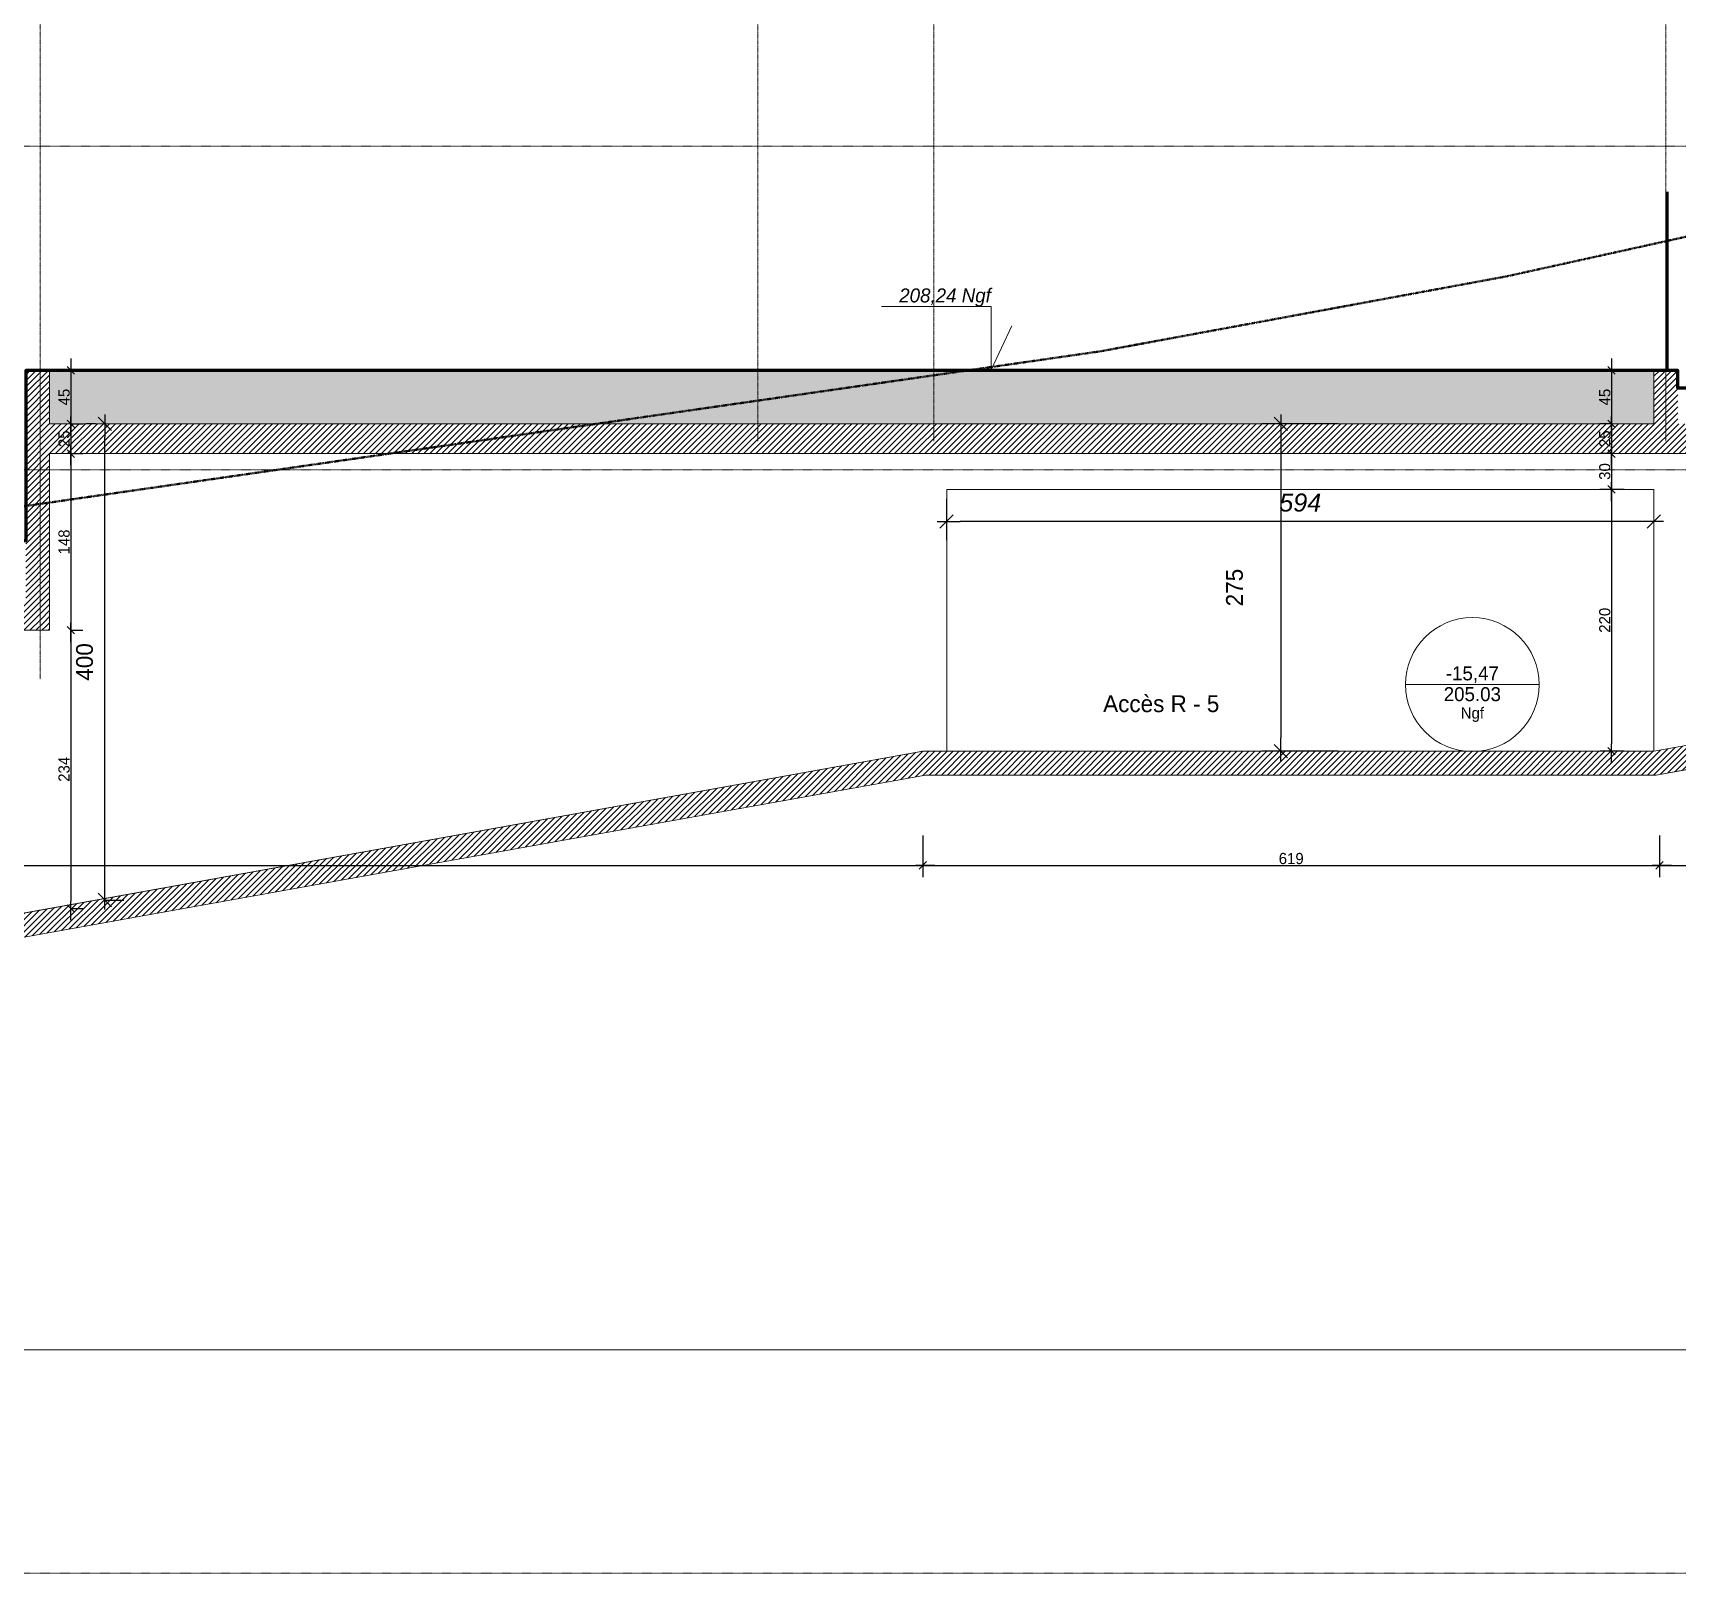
# Model space of a CAD drawing. Header units: millimetres. Extents: x -26249 to 60250, y -21218 to 23336.
# Drawn here: x -6944 to -5563, y 7168 to 8462 of the extents above; entities that cross this region are included whole.
import ezdxf

# ---------------------------------------------------------------- set-up
doc = ezdxf.new("R2010")
doc.units = ezdxf.units.MM
for name, pattern in [('Style de ligne -1', [0.41664, 0.20828, -0.20836]), ('Style de ligne -6', [1.04164, 0.625, -0.20828, 0.06943, -0.13893]), ('VW-01', [0.41656, 0.20828, -0.20828])]:
    doc.linetypes.add(name, pattern=pattern)
for name, color, linetype, lineweight in [('B GÈnÈral_Hatch', 7, 'Continuous', 5), ('B Général', 7, 'Continuous', 5), ('C ANNOTATIONS-cotation', 7, 'Continuous', 5), ('C ANNOTATIONS-niveaux', 7, 'Continuous', 5), ('C ANNOTATIONS-texte', 7, 'Continuous', 5)]:
    doc.layers.add(name, color=color, linetype=linetype, lineweight=lineweight)
doc.layers.add('C ANNOTATIONS-axes horizontaux', color=1, linetype='Style de ligne -1', lineweight=13, true_color=0xff0000)
doc.styles.add('Arial', font='arial.ttf')
doc.styles.add('Arial (italic)', font='ariali.ttf')
doc.styles.add('Eurostile', font='')
doc.styles.add('Eurostile (italic)', font='')
doc.styles.get('Eurostile').set_extended_font_data('Eurostile')
doc.styles.get('Eurostile (italic)').set_extended_font_data('Eurostile', italic=True)
doc.dimstyles.new('100é', dxfattribs={"dimtxt": 20.229601, "dimasz": 6.232178, "dimexe": 10, "dimexo": 25, "dimgap": 1, "dimtad": 1, "dimdec": 1, "dimtxsty": 'Arial', "dimblk": 'VW_SLASH', "dimblk1": 'VW_SLASH', "dimblk2": 'VW_SLASH', "dimcen": 0, "dimdle": 10, "dimazin": 0, "dimtfac": 1, "dimtdec": 1, "dimtix": 1, "dimtmove": 0, "dimatfit": 0, "dimldrblk": 'VW_FILLEDARROW', "dimfxl": 25, "dimfxlon": 1, "dimfrac": 2, "dimtolj": 1, "dimarcsym": 0})
doc.dimstyles.new('Arch', dxfattribs={"dimtxt": 20.229601, "dimasz": 11.224121, "dimexe": 15.875, "dimexo": 7.9375, "dimgap": 7.9375, "dimtad": 1, "dimdec": 1, "dimtxsty": 'Arial', "dimblk": 'VW_SLASH-1', "dimblk1": 'VW_SLASH-1', "dimblk2": 'VW_SLASH-1', "dimcen": 0, "dimdle": 7.9375, "dimazin": 0, "dimtfac": 1, "dimtdec": 1, "dimtix": 1, "dimtmove": 0, "dimatfit": 0, "dimldrblk": 'VW_FILLEDARROW-1', "dimfxl": 1, "dimfrac": 2, "dimtolj": 1, "dimarcsym": 0})
pattern_1 = [(225, (2864.038, 27137.9953), (-2.4253472, 2.64583333), [])]

# ---------------------------------------------------------------- blocks, each defined once
blk = doc.blocks.new('Groupe-207-1')
at = {"layer": 'B Général', "color": 1, "linetype": 'VW-01', "lineweight": 50, "true_color": 0xff0000, "flags": 128}
blk.add_lwpolyline([(4065, 17904.1), (4905, 18095.1), (6679.9, 18463.1), (7279.2, 18595.1), (8570, 18880.1), (8911.4, 18943.1), (10746, 19207.1), (11432.3, 19314.1), (12320, 19448.1), (12871.6, 19554.3)], dxfattribs=at)
blk = doc.blocks.new('Groupe-210-1')
at = {"layer": 'C ANNOTATIONS-niveaux', "color": 7, "linetype": 'Continuous', "lineweight": 18, "flags": 128}
blk.add_lwpolyline([(8986, 18921.6), (9003.4, 18958.6), (9003.4, 18905.6), (9095.4, 18905.6)], dxfattribs=at)
at = {"layer": 'C ANNOTATIONS-niveaux', "color": 7, "insert": (9080.6, 18890.3), "char_height": 11.77, "attachment_point": 1, "rotation": 180, "line_spacing_factor": 0.894142, "style": 'Eurostile (italic)'}
blk.add_mtext('208,24 Ngf', dxfattribs=at)
blk = doc.blocks.new('Alti BAT B R-5 Parking')
at = {"layer": 'C ANNOTATIONS-niveaux', "color": 7, "linetype": 'Continuous', "lineweight": 5}
blk.add_line((-56.3, 0), (56.2, 0), dxfattribs=at)
blk.add_circle((0, 0), 56.2, dxfattribs=at)
at = {"layer": 'C ANNOTATIONS-niveaux', "color": 7, "attachment_point": 2, "rotation": 0, "line_spacing_factor": 0.894142, "style": 'Eurostile'}
for s, insert, char_height in [('-15,47', (0, 15.3), 11.77), ('205.03', (0, -2.2), 11.77), ('Ngf', (0, -19.2), 9.41)]:
    blk.add_mtext(s, dxfattribs=dict(at, insert=insert, char_height=char_height))
blk = doc.blocks.new('VW_SLASH-1')
at = {"color": 0, "linetype": 'ByBlock', "lineweight": -2}
blk.add_line((0.71, 0), (-1, 0), dxfattribs=at)
at = {"color": 0, "linetype": 'Continuous', "lineweight": 20, "flags": 128}
blk.add_lwpolyline([(0.5, 0.5), (-0.5, -0.5)], dxfattribs=at)
blk = doc.blocks.new('*D140')
at = {"layer": 'C ANNOTATIONS-cotation', "color": 0, "linetype": 'Continuous', "lineweight": -2, "transparency": 16777216}
for p, q in [((-6176.7, 8071), (-6176.7, 8036.1)), ((-5593.7, 8052), (-6165.4, 8052))]:
    blk.add_line(p, q, dxfattribs=at)
at = {"layer": 'Defpoints', "color": 0, "linetype": 'Continuous', "transparency": 16777216}
for p in [(-6176.7, 8078.9), (-5582.4, 8078.9), (-6176.7, 8052)]:
    blk.add_point(p, dxfattribs=at)
at = {"layer": 'C ANNOTATIONS-cotation', "color": 0, "linetype": 'Continuous', "lineweight": -2, "transparency": 16777216, "xscale": 11.22412109375, "yscale": 11.22412109375, "zscale": 11.22412109375, "rotation": 180}
blk.add_blockref('VW_SLASH-1', (-6176.7, 8052), dxfattribs=at)
at = {"layer": 'C ANNOTATIONS-cotation', "color": 0, "linetype": 'Continuous', "lineweight": -2, "transparency": 16777216, "xscale": 11.22412109375, "yscale": 11.22412109375, "zscale": 11.22412109375}
blk.add_blockref('VW_SLASH-1', (-5582.4, 8052), dxfattribs=at)
at = {"layer": 'C ANNOTATIONS-cotation', "color": 0, "linetype": 'Continuous', "lineweight": 5, "transparency": 16777216, "insert": (-5879.6, 8067.7), "char_height": 15.15, "attachment_point": 5, "style": 'Arial (italic)'}
blk.add_mtext('\\A1;594', dxfattribs=at)
blk = doc.blocks.new('VW_FILLEDARROW-1')
at = {"linetype": 'Continuous', "lineweight": 0}
blk.add_hatch(color=0, dxfattribs=at).paths.add_polyline_path([(-1.41, 0.38), (0, 0), (-1.41, -0.38)])
at = {"color": 0, "linetype": 'Continuous', "lineweight": 5, "flags": 128}
blk.add_lwpolyline([(-1.41, 0.38), (0, 0), (-1.41, -0.38)], close=True, dxfattribs=at)
blk = doc.blocks.new('axes 2')
at = {"layer": 'B Général', "color": 1, "linetype": 'Style de ligne -6', "lineweight": 13}
for p, q in [((770.672, -1173.93), (770.672, 1361.07)), ((1385.672, -1173.93), (1385.672, 1361.07)), ((1533.672, -1173.93), (1533.672, 1361.07))]:
    blk.add_line(p, q, dxfattribs=at)
at = {"layer": 'B Général', "color": 1, "linetype": 'Style de ligne -6', "lineweight": 13, "flags": 128}
blk.add_lwpolyline([(2079.747, 1361.07), (2079.747, 1277.57), (2136.672, 1228.57), (2136.672, -1373.93)], dxfattribs=at)
at = {"layer": 'C ANNOTATIONS-axes horizontaux', "color": 5, "true_color": 0x0000ff}
for p, q in [((4705, -925.93), (-4705, -925.93)), ((4705, -1197.93), (-4705, -1197.93)), ((4705, -2124.828), (245, -2124.828))]:
    blk.add_line(p, q, dxfattribs=at)
blk = doc.blocks.new('*D144')
at = {"layer": 'C ANNOTATIONS-cotation', "color": 0, "linetype": 'Continuous', "lineweight": -2, "transparency": 16777216}
for p, q in [((-6891.9, 8133.9), (-6899.8, 8133.9)), ((-6884, 7745.1), (-6884, 8122.7)), ((-6883.2, 7733.9), (-6868.1, 7733.9))]:
    blk.add_line(p, q, dxfattribs=at)
at = {"layer": 'Defpoints', "color": 0, "linetype": 'Continuous', "transparency": 16777216}
for p in [(-6884, 8133.9), (-6884, 8133.9), (-6891.2, 7733.9)]:
    blk.add_point(p, dxfattribs=at)
at = {"layer": 'C ANNOTATIONS-cotation', "color": 0, "linetype": 'Continuous', "lineweight": -2, "transparency": 16777216, "xscale": 11.22412109375, "yscale": 11.22412109375, "zscale": 11.22412109375}
for p, rotation in [((-6884, 8133.9), 90), ((-6884, 7733.9), 270)]:
    blk.add_blockref('VW_SLASH-1', p, dxfattribs=dict(at, rotation=rotation))
at = {"layer": 'C ANNOTATIONS-cotation', "color": 0, "linetype": 'Continuous', "lineweight": 5, "transparency": 16777216, "insert": (-6901, 7933.9), "char_height": 14.12, "attachment_point": 5, "rotation": 90, "style": 'Eurostile'}
blk.add_mtext('\\A1;400', dxfattribs=at)
blk = doc.blocks.new('*D145')
at = {"layer": 'C ANNOTATIONS-cotation', "color": 0, "linetype": 'Continuous', "lineweight": -2, "transparency": 16777216}
for p, q in [((-5847.9, 8133.9), (-5911.8, 8133.9)), ((-5896, 8122.7), (-5896, 7870.1)), ((-5847.9, 7858.9), (-5911.8, 7858.9))]:
    blk.add_line(p, q, dxfattribs=at)
at = {"layer": 'Defpoints', "color": 0, "linetype": 'Continuous', "transparency": 16777216}
for p in [(-5840, 8133.9), (-5896, 7858.9), (-5840, 7858.9)]:
    blk.add_point(p, dxfattribs=at)
at = {"layer": 'C ANNOTATIONS-cotation', "color": 0, "linetype": 'Continuous', "lineweight": -2, "transparency": 16777216, "xscale": 11.22412109375, "yscale": 11.22412109375, "zscale": 11.22412109375}
for p, rotation in [((-5896, 8133.9), 90), ((-5896, 7858.9), 270)]:
    blk.add_blockref('VW_SLASH-1', p, dxfattribs=dict(at, rotation=rotation))
at = {"layer": 'C ANNOTATIONS-cotation', "color": 0, "linetype": 'Continuous', "lineweight": 5, "transparency": 16777216, "insert": (-5934.8, 7996.4), "char_height": 14.12, "attachment_point": 5, "rotation": 90, "style": 'Eurostile'}
blk.add_mtext('\\A1;275', dxfattribs=at)
blk = doc.blocks.new('VW_SLASH')
at = {"color": 0, "linetype": 'ByBlock', "lineweight": -2}
blk.add_line((1.6, 0), (-1, 0), dxfattribs=at)
at = {"color": 0, "linetype": 'Continuous', "lineweight": 20, "flags": 128}
blk.add_lwpolyline([(0.5, 0.5), (-0.5, -0.5)], dxfattribs=at)
blk = doc.blocks.new('*D165')
at = {"layer": 'C ANNOTATIONS-cotation', "color": 0, "linetype": 'Continuous', "lineweight": -2, "transparency": 16777216}
for p, q in [((-6912.5, 7960.5), (-6902.5, 7960.5)), ((-6912.5, 7954.3), (-6912.5, 7733)), ((-6912.5, 7726.8), (-6902.5, 7726.8))]:
    blk.add_line(p, q, dxfattribs=at)
at = {"layer": 'Defpoints', "color": 0, "linetype": 'Continuous', "transparency": 16777216}
for p in [(-6930.4, 7960.5), (-6930.4, 7726.8), (-6912.5, 7726.8)]:
    blk.add_point(p, dxfattribs=at)
at = {"layer": 'C ANNOTATIONS-cotation', "color": 0, "linetype": 'Continuous', "lineweight": -2, "transparency": 16777216, "xscale": 6.232177734375, "yscale": 6.232177734375, "zscale": 6.232177734375}
for p, rotation in [((-6912.5, 7960.5), 90), ((-6912.5, 7726.8), 270)]:
    blk.add_blockref('VW_SLASH', p, dxfattribs=dict(at, rotation=rotation))
at = {"layer": 'C ANNOTATIONS-cotation', "color": 0, "linetype": 'Continuous', "lineweight": 5, "transparency": 16777216, "insert": (-6918.2, 7843.7), "char_height": 9.41, "attachment_point": 5, "rotation": 90, "style": 'Eurostile'}
blk.add_mtext('\\A1;234', dxfattribs=at)
blk = doc.blocks.new('VW_FILLEDARROW')
at = {"linetype": 'Continuous', "lineweight": 0}
blk.add_hatch(color=0, dxfattribs=at).paths.add_polyline_path([(-1.6, 0.43), (0, 0), (-1.6, -0.43)])
at = {"color": 0, "linetype": 'Continuous', "lineweight": 5, "flags": 128}
blk.add_lwpolyline([(-1.6, 0.43), (0, 0), (-1.6, -0.43)], close=True, dxfattribs=at)
blk = doc.blocks.new('*D166')
at = {"layer": 'C ANNOTATIONS-cotation', "color": 0, "linetype": 'Continuous', "lineweight": -2, "transparency": 16777216}
for p, q in [((-6912.5, 8108.9), (-6902.5, 8108.9)), ((-6912.5, 8102.7), (-6912.5, 7966.8)), ((-6912.5, 7960.5), (-6902.5, 7960.5))]:
    blk.add_line(p, q, dxfattribs=at)
at = {"layer": 'Defpoints', "color": 0, "linetype": 'Continuous', "transparency": 16777216}
for p in [(-6930.4, 8108.9), (-6930.4, 7960.5), (-6912.5, 7960.5)]:
    blk.add_point(p, dxfattribs=at)
at = {"layer": 'C ANNOTATIONS-cotation', "color": 0, "linetype": 'Continuous', "lineweight": -2, "transparency": 16777216, "xscale": 6.232177734375, "yscale": 6.232177734375, "zscale": 6.232177734375}
for p, rotation in [((-6912.5, 8108.9), 90), ((-6912.5, 7960.5), 270)]:
    blk.add_blockref('VW_SLASH', p, dxfattribs=dict(at, rotation=rotation))
at = {"layer": 'C ANNOTATIONS-cotation', "color": 0, "linetype": 'Continuous', "lineweight": 5, "transparency": 16777216, "insert": (-6918.2, 8034.7), "char_height": 9.41, "attachment_point": 5, "rotation": 90, "style": 'Eurostile'}
blk.add_mtext('\\A1;148', dxfattribs=at)
blk = doc.blocks.new('*D167')
at = {"layer": 'C ANNOTATIONS-cotation', "color": 0, "linetype": 'Continuous', "lineweight": -2, "transparency": 16777216}
for p, q in [((-6912.5, 8133.9), (-6902.5, 8133.9)), ((-6912.5, 8127.7), (-6912.5, 8115.1)), ((-6912.5, 8108.9), (-6902.5, 8108.9))]:
    blk.add_line(p, q, dxfattribs=at)
at = {"layer": 'Defpoints', "color": 0, "linetype": 'Continuous', "transparency": 16777216}
for p in [(-6930.4, 8133.9), (-6930.4, 8108.9), (-6912.5, 8108.9)]:
    blk.add_point(p, dxfattribs=at)
at = {"layer": 'C ANNOTATIONS-cotation', "color": 0, "linetype": 'Continuous', "lineweight": -2, "transparency": 16777216, "xscale": 6.232177734375, "yscale": 6.232177734375, "zscale": 6.232177734375}
for p, rotation in [((-6912.5, 8133.9), 90), ((-6912.5, 8108.9), 270)]:
    blk.add_blockref('VW_SLASH', p, dxfattribs=dict(at, rotation=rotation))
at = {"layer": 'C ANNOTATIONS-cotation', "color": 0, "linetype": 'Continuous', "lineweight": 5, "transparency": 16777216, "insert": (-6918.2, 8121.4), "char_height": 9.41, "attachment_point": 5, "rotation": 90, "style": 'Eurostile'}
blk.add_mtext('\\A1;25', dxfattribs=at)
blk = doc.blocks.new('*D168')
at = {"layer": 'C ANNOTATIONS-cotation', "color": 0, "linetype": 'Continuous', "lineweight": -2, "transparency": 16777216}
for p, q in [((-6912.5, 8178.9), (-6902.5, 8178.9)), ((-6912.5, 8172.7), (-6912.5, 8140.1)), ((-6912.5, 8133.9), (-6902.5, 8133.9))]:
    blk.add_line(p, q, dxfattribs=at)
at = {"layer": 'Defpoints', "color": 0, "linetype": 'Continuous', "transparency": 16777216}
for p in [(-6930.4, 8178.9), (-6930.4, 8133.9), (-6912.5, 8133.9)]:
    blk.add_point(p, dxfattribs=at)
at = {"layer": 'C ANNOTATIONS-cotation', "color": 0, "linetype": 'Continuous', "lineweight": -2, "transparency": 16777216, "xscale": 6.232177734375, "yscale": 6.232177734375, "zscale": 6.232177734375}
for p, rotation in [((-6912.5, 8178.9), 90), ((-6912.5, 8133.9), 270)]:
    blk.add_blockref('VW_SLASH', p, dxfattribs=dict(at, rotation=rotation))
at = {"layer": 'C ANNOTATIONS-cotation', "color": 0, "linetype": 'Continuous', "lineweight": 5, "transparency": 16777216, "insert": (-6918.2, 8156.4), "char_height": 9.41, "attachment_point": 5, "rotation": 90, "style": 'Eurostile'}
blk.add_mtext('\\A1;45', dxfattribs=at)
blk = doc.blocks.new('*D181')
at = {"layer": 'C ANNOTATIONS-cotation', "color": 0, "linetype": 'Continuous', "lineweight": -2, "transparency": 16777216}
for p, q in [((-5577.7, 7788), (-5577.7, 7753)), ((-3876.9, 7788), (-3876.9, 7753)), ((-5571.5, 7763), (-3883.1, 7763))]:
    blk.add_line(p, q, dxfattribs=at)
at = {"layer": 'Defpoints', "color": 0, "linetype": 'Continuous', "transparency": 16777216}
for p in [(-3876.9, 8165.9), (-5577.7, 7859.7), (-3876.9, 7763)]:
    blk.add_point(p, dxfattribs=at)
at = {"layer": 'C ANNOTATIONS-cotation', "color": 0, "linetype": 'Continuous', "lineweight": -2, "transparency": 16777216, "xscale": 6.232177734375, "yscale": 6.232177734375, "zscale": 6.232177734375, "rotation": 180}
blk.add_blockref('VW_SLASH', (-5577.7, 7763), dxfattribs=at)
at = {"layer": 'C ANNOTATIONS-cotation', "color": 0, "linetype": 'Continuous', "lineweight": -2, "transparency": 16777216, "xscale": 6.232177734375, "yscale": 6.232177734375, "zscale": 6.232177734375}
blk.add_blockref('VW_SLASH', (-3876.9, 7763), dxfattribs=at)
at = {"layer": 'C ANNOTATIONS-cotation', "color": 0, "linetype": 'Continuous', "lineweight": 5, "transparency": 16777216, "insert": (-4727.3, 7768.7), "char_height": 9.41, "attachment_point": 5, "style": 'Eurostile'}
blk.add_mtext('\\A1;1701', dxfattribs=at)
blk = doc.blocks.new('*D182')
at = {"layer": 'C ANNOTATIONS-cotation', "color": 0, "linetype": 'Continuous', "lineweight": -2, "transparency": 16777216}
for p, q in [((-6196.7, 7788), (-6196.7, 7753)), ((-5577.7, 7788), (-5577.7, 7753)), ((-6190.4, 7763), (-5583.9, 7763))]:
    blk.add_line(p, q, dxfattribs=at)
at = {"layer": 'Defpoints', "color": 0, "linetype": 'Continuous', "transparency": 16777216}
for p in [(-6196.7, 7858.9), (-5577.7, 7859.7), (-5577.7, 7763)]:
    blk.add_point(p, dxfattribs=at)
at = {"layer": 'C ANNOTATIONS-cotation', "color": 0, "linetype": 'Continuous', "lineweight": -2, "transparency": 16777216, "xscale": 6.232177734375, "yscale": 6.232177734375, "zscale": 6.232177734375, "rotation": 180}
blk.add_blockref('VW_SLASH', (-6196.7, 7763), dxfattribs=at)
at = {"layer": 'C ANNOTATIONS-cotation', "color": 0, "linetype": 'Continuous', "lineweight": -2, "transparency": 16777216, "xscale": 6.232177734375, "yscale": 6.232177734375, "zscale": 6.232177734375}
blk.add_blockref('VW_SLASH', (-5577.7, 7763), dxfattribs=at)
at = {"layer": 'C ANNOTATIONS-cotation', "color": 0, "linetype": 'Continuous', "lineweight": 5, "transparency": 16777216, "insert": (-5887.2, 7768.7), "char_height": 9.41, "attachment_point": 5, "style": 'Eurostile'}
blk.add_mtext('\\A1;619', dxfattribs=at)
blk = doc.blocks.new('*D183')
at = {"layer": 'C ANNOTATIONS-cotation', "color": 0, "linetype": 'Continuous', "lineweight": -2, "transparency": 16777216}
for p, q in [((-6196.7, 7788), (-6196.7, 7753)), ((-7863, 7738), (-7863, 7773)), ((-7856.7, 7763), (-6202.9, 7763))]:
    blk.add_line(p, q, dxfattribs=at)
at = {"layer": 'Defpoints', "color": 0, "linetype": 'Continuous', "transparency": 16777216}
for p in [(-6196.7, 7858.9), (-6196.7, 7763), (-7863, 7558.9)]:
    blk.add_point(p, dxfattribs=at)
at = {"layer": 'C ANNOTATIONS-cotation', "color": 0, "linetype": 'Continuous', "lineweight": -2, "transparency": 16777216, "xscale": 6.232177734375, "yscale": 6.232177734375, "zscale": 6.232177734375, "rotation": 180}
blk.add_blockref('VW_SLASH', (-7863, 7763), dxfattribs=at)
at = {"layer": 'C ANNOTATIONS-cotation', "color": 0, "linetype": 'Continuous', "lineweight": -2, "transparency": 16777216, "xscale": 6.232177734375, "yscale": 6.232177734375, "zscale": 6.232177734375}
blk.add_blockref('VW_SLASH', (-6196.7, 7763), dxfattribs=at)
at = {"layer": 'C ANNOTATIONS-cotation', "color": 0, "linetype": 'Continuous', "lineweight": 5, "transparency": 16777216, "insert": (-7029.8, 7768.7), "char_height": 9.41, "attachment_point": 5, "style": 'Eurostile'}
blk.add_mtext('\\A1;1666', dxfattribs=at)
blk = doc.blocks.new('*D188')
at = {"layer": 'C ANNOTATIONS-cotation', "color": 0, "linetype": 'Continuous', "lineweight": -2, "transparency": 16777216}
for p, q in [((-5607.4, 8078.9), (-5628, 8078.9)), ((-5618, 8072.7), (-5618, 7865.1)), ((-5607.4, 7858.9), (-5628, 7858.9))]:
    blk.add_line(p, q, dxfattribs=at)
at = {"layer": 'Defpoints', "color": 0, "linetype": 'Continuous', "transparency": 16777216}
for p in [(-5582.4, 8078.9), (-5618, 7858.9), (-5582.4, 7858.9)]:
    blk.add_point(p, dxfattribs=at)
at = {"layer": 'C ANNOTATIONS-cotation', "color": 0, "linetype": 'Continuous', "lineweight": -2, "transparency": 16777216, "xscale": 6.232177734375, "yscale": 6.232177734375, "zscale": 6.232177734375}
for p, rotation in [((-5618, 8078.9), 90), ((-5618, 7858.9), 270)]:
    blk.add_blockref('VW_SLASH', p, dxfattribs=dict(at, rotation=rotation))
at = {"layer": 'C ANNOTATIONS-cotation', "color": 0, "linetype": 'Continuous', "lineweight": 5, "transparency": 16777216, "insert": (-5623.7, 7968.9), "char_height": 9.41, "attachment_point": 5, "rotation": 90, "style": 'Eurostile'}
blk.add_mtext('\\A1;220', dxfattribs=at)
blk = doc.blocks.new('*D189')
at = {"layer": 'C ANNOTATIONS-cotation', "color": 0, "linetype": 'Continuous', "lineweight": -2, "transparency": 16777216}
for p, q in [((-5618, 8108.9), (-5628, 8108.9)), ((-5618, 8102.7), (-5618, 8085.1)), ((-5607.4, 8078.9), (-5628, 8078.9))]:
    blk.add_line(p, q, dxfattribs=at)
at = {"layer": 'Defpoints', "color": 0, "linetype": 'Continuous', "transparency": 16777216}
for p in [(-5600.6, 8108.9), (-5618, 8078.9), (-5582.4, 8078.9)]:
    blk.add_point(p, dxfattribs=at)
at = {"layer": 'C ANNOTATIONS-cotation', "color": 0, "linetype": 'Continuous', "lineweight": -2, "transparency": 16777216, "xscale": 6.232177734375, "yscale": 6.232177734375, "zscale": 6.232177734375}
for p, rotation in [((-5618, 8108.9), 90), ((-5618, 8078.9), 270)]:
    blk.add_blockref('VW_SLASH', p, dxfattribs=dict(at, rotation=rotation))
at = {"layer": 'C ANNOTATIONS-cotation', "color": 0, "linetype": 'Continuous', "lineweight": 5, "transparency": 16777216, "insert": (-5623.7, 8093.9), "char_height": 9.41, "attachment_point": 5, "rotation": 90, "style": 'Eurostile'}
blk.add_mtext('\\A1;30', dxfattribs=at)
blk = doc.blocks.new('*D190')
at = {"layer": 'C ANNOTATIONS-cotation', "color": 0, "linetype": 'Continuous', "lineweight": -2, "transparency": 16777216}
for p, q in [((-5618, 8133.9), (-5628, 8133.9)), ((-5618, 8127.7), (-5618, 8115.1)), ((-5618, 8108.9), (-5628, 8108.9))]:
    blk.add_line(p, q, dxfattribs=at)
at = {"layer": 'Defpoints', "color": 0, "linetype": 'Continuous', "transparency": 16777216}
for p in [(-5600.6, 8133.9), (-5618, 8108.9), (-5600.6, 8108.9)]:
    blk.add_point(p, dxfattribs=at)
at = {"layer": 'C ANNOTATIONS-cotation', "color": 0, "linetype": 'Continuous', "lineweight": -2, "transparency": 16777216, "xscale": 6.232177734375, "yscale": 6.232177734375, "zscale": 6.232177734375}
for p, rotation in [((-5618, 8133.9), 90), ((-5618, 8108.9), 270)]:
    blk.add_blockref('VW_SLASH', p, dxfattribs=dict(at, rotation=rotation))
at = {"layer": 'C ANNOTATIONS-cotation', "color": 0, "linetype": 'Continuous', "lineweight": 5, "transparency": 16777216, "insert": (-5623.7, 8121.4), "char_height": 9.41, "attachment_point": 5, "rotation": 90, "style": 'Eurostile'}
blk.add_mtext('\\A1;25', dxfattribs=at)
blk = doc.blocks.new('*D191')
at = {"layer": 'C ANNOTATIONS-cotation', "color": 0, "linetype": 'Continuous', "lineweight": -2, "transparency": 16777216}
for p, q in [((-5614.5, 8178.9), (-5628, 8178.9)), ((-5618, 8172.7), (-5618, 8140.1)), ((-5618, 8133.9), (-5628, 8133.9))]:
    blk.add_line(p, q, dxfattribs=at)
at = {"layer": 'Defpoints', "color": 0, "linetype": 'Continuous', "transparency": 16777216}
for p in [(-5589.5, 8178.9), (-5618, 8133.9), (-5600.6, 8133.9)]:
    blk.add_point(p, dxfattribs=at)
at = {"layer": 'C ANNOTATIONS-cotation', "color": 0, "linetype": 'Continuous', "lineweight": -2, "transparency": 16777216, "xscale": 6.232177734375, "yscale": 6.232177734375, "zscale": 6.232177734375}
for p, rotation in [((-5618, 8178.9), 90), ((-5618, 8133.9), 270)]:
    blk.add_blockref('VW_SLASH', p, dxfattribs=dict(at, rotation=rotation))
at = {"layer": 'C ANNOTATIONS-cotation', "color": 0, "linetype": 'Continuous', "lineweight": 5, "transparency": 16777216, "insert": (-5623.7, 8156.4), "char_height": 9.41, "attachment_point": 5, "rotation": 90, "style": 'Eurostile'}
blk.add_mtext('\\A1;45', dxfattribs=at)

msp = doc.modelspace()

# ---------------------------------------------------------------- hatches: boundary and pattern name
at = {"layer": 'B GÈnÈral_Hatch', "linetype": 'Continuous', "lineweight": 5}
h = msp.add_hatch(dxfattribs=at)
h.set_pattern_fill('50_BETON', angle=180, style=0, pattern_type=2)
h.set_pattern_definition(pattern_1)
h.paths.add_polyline_path([(-6950.447, 7985.526), (-6930.447, 7960.526), (-6930.447, 8178.888), (-6950.447, 8178.888)])
at = {"layer": 'B GÈnÈral_Hatch', "linetype": 'Continuous', "lineweight": 5, "true_color": 0x994c00}
h = msp.add_hatch(dxfattribs=at)
h.set_pattern_fill('H_VEGETAL 3', color=34, angle=180, style=0, pattern_type=2)
h.set_pattern_definition([(225, (2864.038, 27137.995), (-23.212778, 1.975556), [44.003255, -6.28618]), (225, (2867.619, 27144.786), (3.5471, 28.555677), [18.858538, -31.430896]), (225, (2860.895, 27141.138), (-2.536633, 22.539133), [40.349175, -45.50013]), (225, (2862.433, 27145.774), (-26.400366, -1.257412), [38.97431, -11.315123]), (225, (2857.752, 27144.281), (-12.572359, 12.572359), [11.783446, -2.945862]), (225, (2856.18, 27145.853), (-12.572359, 12.572359), [9.864344, -16.094456]), (225, (2854.609, 27147.425), (-12.572359, 12.572359), []), (225, (2863.853, 27159.726), (-12.572359, 12.572359), [66.77512, -54.63419]), (315, (2857.617, 27141.206), (-24.694444, -4.198056), [44.003455, -6.28621]), (315, (2852.185, 27150.096), (29.633333, -0.987778), [18.858624, -31.43104]), (315, (2863.297, 27142.687), (6.6675, 21.731111), [40.34934, -45.50032]), (315, (2858.111, 27152.071), (-24.941389, -3.704167), [38.97449, -11.315174]), (315, (2855.642, 27157.998), (-16.792222, -11.853333), [11.78373, -2.945933]), (315, (2860.334, 27156.27), (15.804444, 12.841111), [9.864344, -16.094456]), (315, (2862.31, 27157.504), (-18.026944, -10.618611), []), (315, (2859.593, 27164.171), (-14.322778, -14.569722), [66.77531, -54.63435])])
h.paths.add_polyline_path([(-5582.447, 8133.888), (-6930.447, 8133.888), (-6930.447, 8178.888), (-5582.447, 8178.888)])
at = {"layer": 'B GÈnÈral_Hatch', "linetype": 'Continuous', "lineweight": 5}
h = msp.add_hatch(dxfattribs=at)
h.set_pattern_fill('50_BETON', angle=180, style=0, pattern_type=2)
h.set_pattern_definition(pattern_1)
h.paths.add_polyline_path([(-5582.447, 8133.888), (-5562.447, 8133.888), (-5562.447, 8178.888), (-5582.447, 8178.888)])
h = msp.add_hatch(dxfattribs=at)
h.set_pattern_fill('50_BETON', angle=180, style=0, pattern_type=2)
h.set_pattern_definition(pattern_1)
h.paths.add_polyline_path([(-3875.106, 8145.888), (-3876.891, 8165.888), (-5582.447, 7858.888), (-5580.661, 7838.888)])
h = msp.add_hatch(dxfattribs=at)
h.set_pattern_fill('50_BETON', angle=180, style=0, pattern_type=2)
h.set_pattern_definition(pattern_1)
h.paths.add_polyline_path([(-5378.974, 8108.888), (-5398.974, 8133.888), (-6930.447, 8133.888), (-6930.447, 8108.888)])
h = msp.add_hatch(dxfattribs=at)
h.set_pattern_fill('50_BETON', angle=180, style=0, pattern_type=2)
h.set_pattern_definition(pattern_1)
h.paths.add_polyline_path([(-6930.447, 7960.526), (-6950.447, 7985.526), (-7682.828, 7985.526), (-7682.828, 7960.526)])
h = msp.add_hatch(dxfattribs=at)
h.set_pattern_fill('50_BETON', angle=180, style=0, pattern_type=2)
h.set_pattern_definition(pattern_1)
h.paths.add_polyline_path([(-6194.523, 7838.888), (-6196.308, 7858.888), (-7862.975, 7558.888), (-7861.189, 7538.888)])
h = msp.add_hatch(dxfattribs=at)
h.set_pattern_fill('50_BETON', angle=180, style=0, pattern_type=2)
h.set_pattern_definition(pattern_1)
h.paths.add_polyline_path([(-5580.661, 7838.888), (-5582.447, 7858.888), (-6196.308, 7858.888), (-6194.523, 7838.888)])

# ---------------------------------------------------------------- linework, layer by layer
at = {"layer": 'B Général', "color": 7, "linetype": 'Continuous', "lineweight": 70}
msp.add_line((-5571.447, 8178.888), (-5571.447, 8328.888), dxfattribs=at)
at = {"layer": 'B Général', "color": 7, "linetype": 'Continuous', "lineweight": 18}
for p, q in [((-6930.447, 8178.888), (-6930.447, 8133.888)), ((-5582.447, 8178.888), (-5582.447, 8133.888)), ((-5582.447, 7858.888), (-3876.891, 8165.888)), ((-5580.661, 7838.888), (-3875.106, 8145.888)), ((-6930.447, 8133.888), (-5582.447, 8133.888)), ((-6930.447, 8108.888), (-5378.974, 8108.888)), ((-6930.447, 8108.888), (-6930.447, 7960.526)), ((-7682.828, 7960.526), (-6930.447, 7960.526)), ((-7862.975, 7558.888), (-6196.308, 7858.888)), ((-6196.308, 7858.888), (-5582.447, 7858.888)), ((-7861.189, 7538.888), (-6194.523, 7838.888)), ((-6194.523, 7838.888), (-5580.661, 7838.888))]:
    msp.add_line(p, q, dxfattribs=at)
at = {"layer": 'B Général', "color": 7, "linetype": 'Continuous', "lineweight": 5}
for p, q in [((-6930.447, 8178.888), (-6930.447, 8133.888)), ((-5582.447, 8178.888), (-5582.447, 8133.888)), ((-5582.447, 7858.888), (-3876.891, 8165.888)), ((-5580.661, 7838.888), (-3875.106, 8145.888)), ((-6930.447, 8133.888), (-5582.447, 8133.888)), ((-6930.447, 8108.888), (-5378.974, 8108.888)), ((-6930.447, 8108.888), (-6930.447, 7960.526)), ((-7682.828, 7960.526), (-6930.447, 7960.526)), ((-7862.975, 7558.888), (-6196.308, 7858.888)), ((-6196.308, 7858.888), (-5582.447, 7858.888)), ((-7861.189, 7538.888), (-6194.523, 7838.888)), ((-6194.523, 7838.888), (-5580.661, 7838.888))]:
    msp.add_line(p, q, dxfattribs=at)
at = {"layer": 'B Général', "color": 7, "linetype": 'Continuous', "lineweight": 5, "flags": 128}
for points in [[(-6196.656, 7858.887), (-7862.975, 7558.888), (-9080.407, 7558.887), (-9080.407, 7355.888), (359.662, 7355.888), (359.662, 9386.213), (260.894, 9384.204), (260.894, 9369.204), (-78.984, 9377.671), (-93.704, 9377.385), (-381.306, 9364.971), (-558.769, 9368.328), (-782.516, 9363.971), (-782.516, 9364.971), (-868.098, 9351.888), (-983.134, 9317.615), (-983.134, 8445.888), (-1693.398, 8445.888), (-3361.85, 8145.887), (-3875.106, 8145.888), (-5580.661, 7838.888)], [(-5563.475, 7862.303), (-5582.447, 7858.888), (-6196.658, 7858.888)]]:
    msp.add_lwpolyline(points, dxfattribs=at)
at = {"layer": 'B Général', "color": 7, "linetype": 'Continuous', "lineweight": 70, "flags": 128}
msp.add_lwpolyline([(-5172.446, 8311.713), (-5398.974, 8311.713), (-5398.974, 8163.887), (-5562.447, 8163.887), (-5562.447, 8178.888), (-6950.447, 8178.888), (-6950.447, 8035.526), (-7702.828, 8035.526), (-7702.828, 7898.281), (-9080.407, 7898.281), (-9080.407, 7968.046), (-9100.407, 7968.046), (-9100.407, 7743.563)], dxfattribs=at)
at = {"layer": 'B Général', "color": 7, "linetype": 'Continuous', "lineweight": 5, "flags": 128}
msp.add_lwpolyline([(-5582.447, 8133.888), (-6930.447, 8133.888), (-6930.447, 8178.888), (-5582.447, 8178.888)], close=True, dxfattribs=at)
at = {"layer": 'C ANNOTATIONS-cotation', "color": 7, "linetype": 'Continuous', "lineweight": 5, "flags": 128}
msp.add_lwpolyline([(-5582.447, 7858.888), (-6176.656, 7858.888), (-6176.656, 8078.888), (-5582.447, 8078.888)], close=True, dxfattribs=at)

# ---------------------------------------------------------------- block references
at = {"layer": 'B Général', "color": 7, "xscale": -1}
msp.add_blockref('axes 2', (-4801.775, 9293.245), dxfattribs=at)
at = {"layer": 'B Général', "color": 96, "true_color": 0x007f00, "rotation": 180}
msp.add_blockref('Groupe-207-1', (2864.038, 27137.995), dxfattribs=at)
at = {"layer": 'C ANNOTATIONS-niveaux', "color": 7, "rotation": 180}
msp.add_blockref('Groupe-210-1', (2864.038, 27137.995), dxfattribs=at)
at = {"layer": 'C ANNOTATIONS-niveaux', "color": 7}
msp.add_blockref('Alti BAT B R-5 Parking', (-5735, 7914.926), dxfattribs=at)

# ---------------------------------------------------------------- texts
at = {"layer": 'C ANNOTATIONS-texte', "insert": (-6045.187, 7905.869), "char_height": 14.118, "width": 228.44967, "attachment_point": 1, "line_spacing_factor": 0.894142, "style": 'Eurostile'}
msp.add_mtext('Accès R - 5', dxfattribs=at)

# ---------------------------------------------------------------- dimensions: what is measured, and where the dimension line sits
at = {"layer": 'C ANNOTATIONS-cotation', "color": 7, "linetype": 'Continuous', "lineweight": 5}
for p1, p2, distance, dimstyle, override, picture, middle in [((-6930.447, 8178.888), (-6930.447, 8133.888), 17.96, '100é', {"dimtxt": 9.412001, "dimdec": 0, "dimpost": '<>', "dimtxsty": 'Eurostile', "dimtmove": 2}, '*D168', (-6918.193, 8156.388)), ((-5600.642, 8133.888), (-5600.642, 8108.888), -17.321, '100é', {"dimtxt": 9.412001, "dimdec": 0, "dimpost": '<>', "dimtxsty": 'Eurostile', "dimse1": 0, "dimse2": 0, "dimtmove": 2}, '*D190', (-5623.668, 8121.388)), ((-6930.447, 8108.888), (-6930.447, 7960.526), 17.96, '100é', {"dimtxt": 9.412001, "dimdec": 0, "dimpost": '<>', "dimtxsty": 'Eurostile', "dimtmove": 2}, '*D166', (-6918.193, 8034.707)), ((-5582.447, 8078.888), (-5582.447, 7858.888), -35.515, '100é', {"dimtxt": 9.412001, "dimdec": 0, "dimpost": '<>', "dimtxsty": 'Eurostile', "dimse1": 0, "dimse2": 0, "dimtmove": 2}, '*D188', (-5623.668, 7968.888)), ((-5582.447, 8078.888), (-6176.656, 8078.888), 26.893, 'Arch', {"dimtxt": 15.15153, "dimdec": 0, "dimpost": '<>', "dimtxsty": 'Arial (italic)', "dimse1": 1, "dimtmove": 2}, '*D140', (-5879.552, 8067.669)), ((-6930.447, 7960.526), (-6930.447, 7726.778), 17.96, '100é', {"dimtxt": 9.412001, "dimdec": 0, "dimpost": '<>', "dimtxsty": 'Eurostile', "dimtmove": 2}, '*D165', (-6918.193, 7843.652))]:
    dim = msp.add_aligned_dim(p1=p1, p2=p2, distance=distance, dimstyle=dimstyle, override=override, dxfattribs=at)
    dim.commit()
    dim.dimension.update_dxf_attribs({"geometry": picture, "text_midpoint": middle})
for base, p1, p2, angle, override, picture, middle in [((-5617.962, 8133.888), (-5589.462, 8178.888), (-5600.642, 8133.888), 90, {"dimtxt": 9.412001, "dimdec": 0, "dimpost": '<>', "dimtxsty": 'Eurostile', "dimse2": 0, "dimtmove": 2}, '*D191', (-5623.668, 8156.388)), ((-3876.891, 7762.995), (-5577.704, 7859.742), (-3876.891, 8165.888), 180, {"dimtxt": 9.412001, "dimdec": 0, "dimpost": '<>', "dimtxsty": 'Eurostile', "dimse2": 0, "dimtmove": 2}, '*D181', (-4727.298, 7768.701)), ((-6912.487, 8108.888), (-6930.447, 8133.888), (-6930.447, 8108.888), 90, {"dimtxt": 9.412001, "dimdec": 0, "dimpost": '<>', "dimtxsty": 'Eurostile', "dimtmove": 2}, '*D167', (-6918.193, 8121.388)), ((-5617.962, 8078.888), (-5600.642, 8108.888), (-5582.447, 8078.888), 90, {"dimtxt": 9.412001, "dimdec": 0, "dimpost": '<>', "dimtxsty": 'Eurostile', "dimse1": 0, "dimse2": 0, "dimtmove": 2}, '*D189', (-5623.668, 8093.888)), ((-6196.658, 7762.995), (-7862.975, 7558.888), (-6196.658, 7858.888), 180, {"dimtxt": 9.412001, "dimdec": 0, "dimpost": '<>', "dimtxsty": 'Eurostile', "dimtmove": 2}, '*D183', (-7029.816, 7768.701)), ((-5577.704, 7762.995), (-6196.658, 7858.888), (-5577.704, 7859.742), 180, {"dimtxt": 9.412001, "dimdec": 0, "dimpost": '<>', "dimtxsty": 'Eurostile', "dimtmove": 2}, '*D182', (-5887.181, 7768.701))]:
    dim = msp.add_linear_dim(base=base, p1=p1, p2=p2, angle=angle, dimstyle='100é', override=override, dxfattribs=at)
    dim.commit()
    dim.dimension.update_dxf_attribs({"geometry": picture, "text_midpoint": middle})
at = {"layer": 'C ANNOTATIONS-cotation', "color": 1, "linetype": 'Continuous', "lineweight": 5, "true_color": 0xff0000}
for base, p1, p2, override, picture, middle in [((-6883.962, 8133.888), (-6891.162, 7733.85), (-6883.962, 8133.888), {"dimtxt": 14.118001, "dimgap": 10, "dimdec": 0, "dimpost": '<>', "dimtxsty": 'Eurostile', "dimtmove": 2}, '*D144', (-6901.021, 7933.869)), ((-5895.962, 7858.887), (-5839.962, 8133.888), (-5839.962, 7858.887), {"dimtxt": 14.118001, "dimgap": 31.75, "dimdec": 0, "dimpost": '<>', "dimtxsty": 'Eurostile', "dimtmove": 2}, '*D145', (-5934.771, 7996.387))]:
    dim = msp.add_linear_dim(base=base, p1=p1, p2=p2, angle=90, dimstyle='Arch', override=override, dxfattribs=at)
    dim.commit()
    dim.dimension.update_dxf_attribs({"geometry": picture, "text_midpoint": middle})

doc.saveas('drawing.dxf')
